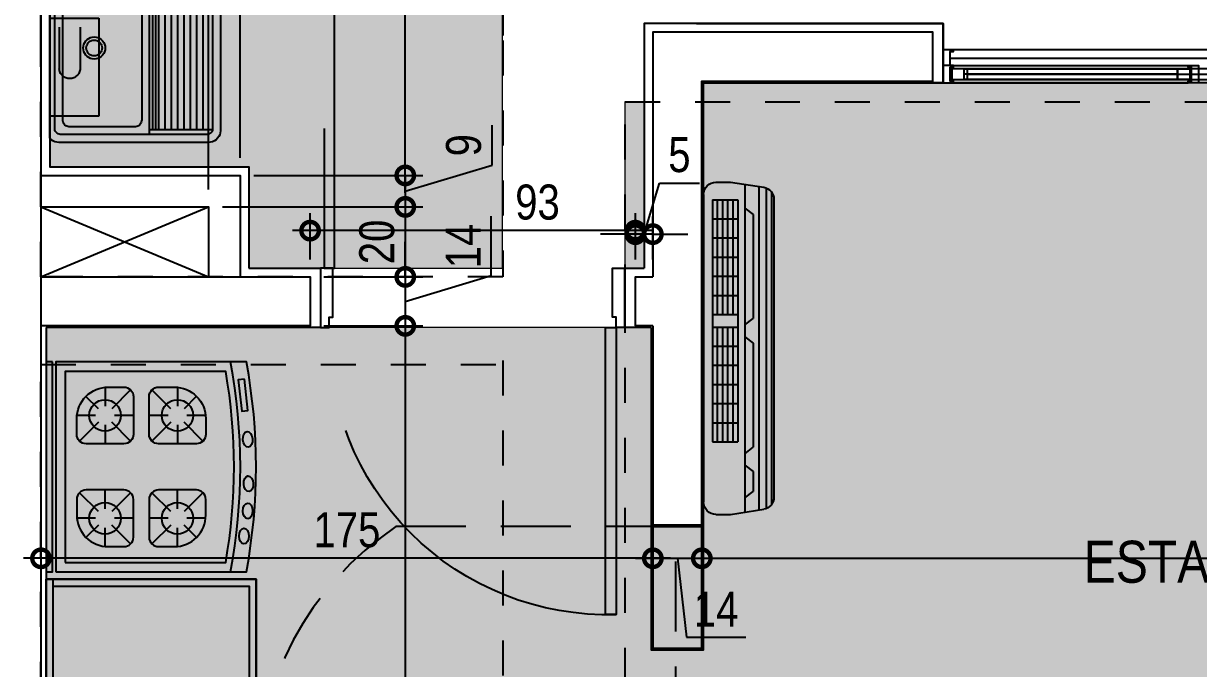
# Model space of a CAD drawing. Header units: metres. Extents: x -41 to 570, y -54 to 184.
# Drawn here: x -25.35 to -21.991, y 49.791 to 51.634 of the extents above; entities that cross this region are included whole.
import ezdxf
from ezdxf.enums import TextEntityAlignment as Align
from ezdxf.xclip import XClip

# ---------------------------------------------------------------- set-up
doc = ezdxf.new("R2010")
doc.units = ezdxf.units.M
doc.header["$XCLIPFRAME"] = 0
doc.linetypes.add('DASHEDX2', pattern=[1.5, 1, -0.5])
doc.linetypes.add('PUC$0$DASHEDX2', pattern=[1.5, 1, -0.5])
for name, color, linetype in [('1', 232, 'DASHEDX2'), ('ARQ-DIM', 2, 'Continuous'), ('ARQ-TXT', 2, 'Continuous'), ('PUC$0$ARQ-ALV ACAB', 4, 'Continuous'), ('PUC$0$ARQ-ALV OSSO', 5, 'Continuous'), ('PUC$0$ARQ-AUX1 @ 1', 1, 'Continuous'), ('PUC$0$ARQ-CAX @ 1', 1, 'Continuous'), ('PUC$0$ARQ-HID', 7, 'Continuous'), ('PUC$0$ARQ-MOB', 7, 'Continuous'), ('PUC$0$ARQ-PRJ', 7, 'PUC$0$DASHEDX2'), ('PUC$0$ARQ-SIM', 1, 'Continuous'), ('PUC$0$MAUROAMARELO', 162, 'Continuous')]:
    doc.layers.add(name, color=color, linetype=linetype)
doc.layers.add('PUC$0$ARQ-FORRO', color=9, linetype='Continuous', lineweight=5)
doc.styles.add('Adesa', font='ARIALN.TTF')
doc.dimstyles.new('ADESA 1-0050', dxfattribs={"dimtxt": 0.1, "dimasz": 0.1, "dimexe": 0.05, "dimexo": 0.05, "dimgap": 0.03, "dimtad": 1, "dimdec": 1, "dimlfac": 100, "dimzin": 12, "dimtxsty": 'Adesa', "dimblk": 'DOTSMALL', "dimcen": 1, "dimdle": 0.05, "dimclrd": 1, "dimclre": 1, "dimclrt": 256, "dimazin": 3, "dimtm": 1e-09, "dimtfac": 1, "dimtdec": 1, "dimtmove": 1, "dimatfit": 0, "dimldrblk": 'DOTSMALL', "dimfxl": 0.8, "dimtvp": 2, "dimtolj": 1, "dimtzin": 0, "dimarcsym": 0})

# ---------------------------------------------------------------- blocks, each defined once
blk = doc.blocks.new('PUC$0$00002ITA-AIT-PR-008-BSE-PLA-TIP-R00$0$Cuba 1')
blk.add_line((0.205, 0.305), (0.205, 0.04))
for points in [[(0.165, 0, 0.414214), (0.205, 0.04), (0.205, 0.305, 0.414214), (0.165, 0.345), (-0.165, 0.345, 0.414214), (-0.205, 0.305), (-0.205, 0.04, 0.414214), (-0.165, 0)], [(-0.165, 0.02), (0.165, 0.02, 0.414214), (0.185, 0.04), (0.185, 0.305, 0.414214), (0.165, 0.325), (-0.165, 0.325, 0.414214), (-0.185, 0.305), (-0.185, 0.04, 0.414214)]]:
    blk.add_lwpolyline(points, format="xyb", close=True)
for radius in [0.0337, 0.0237]:
    blk.add_circle((0, 0.1725), radius)
blk = doc.blocks.new('*U3397')
at = {"linetype": 'Continuous'}
blk.add_lwpolyline([(0, 0), (0, 0.6), (-1.2, 0.6), (-1.2, 0)], dxfattribs=at)
at = {"lineweight": -2}
for points in [[(-1.2, 0), (-1.2, 0.6), (0, 0.6), (0, 0)], [(-1.18, 0.02), (-1.18, 0.58), (-0.02, 0.58), (-0.02, 0.02)], [(0, 0.02), (-1.2, 0.02)], [(0, 0), (-1.2, 0)]]:
    blk.add_lwpolyline(points, dxfattribs=at)
at = {"lineweight": -2, "extrusion": (0, 0, -1), "zscale": -1, "rotation": 180}
blk.add_blockref('PUC$0$00002ITA-AIT-PR-008-BSE-PLA-TIP-R00$0$Cuba 1', (0.4, 0.4475), dxfattribs=at)
blk = doc.blocks.new('PUC$0$ARQ-HID-TANQUE')
for p, q in [((-0.2621, -0.0041), (-0.258, 0)), ((-0.258, 0), (0.258, 0)), ((0.258, 0), (0.2621, -0.0041)), ((-0.27, -0.0258), (-0.2695, -0.0199)), ((-0.27, -0.0258), (-0.27, -0.0258)), ((-0.27, -0.4542), (-0.27, -0.0258)), ((-0.2695, -0.0199), (-0.268, -0.0143)), ((-0.268, -0.0143), (-0.2655, -0.009)), ((-0.2655, -0.009), (-0.2621, -0.0041)), ((-0.2475, -0.0328), (-0.2473, -0.0297)), ((-0.2475, -0.0328), (-0.2475, -0.0328)), ((-0.2475, -0.4472), (-0.2475, -0.0328)), ((-0.2473, -0.0297), (-0.2466, -0.0266)), ((-0.2466, -0.0266), (-0.2454, -0.0237)), ((-0.2454, -0.0237), (-0.2439, -0.0211)), ((-0.2439, -0.0211), (-0.242, -0.0189)), ((-0.242, -0.0189), (-0.2398, -0.0171)), ((-0.2398, -0.0171), (-0.2373, -0.0157)), ((-0.2373, -0.0157), (-0.2347, -0.0149)), ((-0.2347, -0.0149), (-0.232, -0.0146)), ((-0.232, -0.0146), (0.232, -0.0146)), ((0.232, -0.0146), (0.2347, -0.0149)), ((0.2347, -0.0149), (0.2373, -0.0157)), ((0.2373, -0.0157), (0.2398, -0.0171)), ((0.2398, -0.0171), (0.242, -0.0189)), ((0.242, -0.0189), (0.2439, -0.0211)), ((0.2439, -0.0211), (0.2454, -0.0237)), ((0.2454, -0.0237), (0.2466, -0.0266)), ((0.2466, -0.0266), (0.2473, -0.0297)), ((0.2473, -0.0297), (0.2475, -0.0328)), ((0.2475, -0.0328), (0.2475, -0.4472)), ((0.2621, -0.0041), (0.2655, -0.009)), ((0.2655, -0.009), (0.268, -0.0143)), ((0.268, -0.0143), (0.2695, -0.0199)), ((0.2695, -0.0199), (0.27, -0.0258)), ((0.27, -0.0258), (0.27, -0.4542)), ((-0.234, -0.2854), (0.234, -0.2854)), ((-0.2695, -0.4601), (-0.27, -0.4542)), ((-0.268, -0.4657), (-0.2695, -0.4601)), ((-0.2655, -0.4711), (-0.268, -0.4657)), ((-0.2473, -0.4504), (-0.2475, -0.4472)), ((-0.2466, -0.4534), (-0.2473, -0.4504)), ((-0.2454, -0.4563), (-0.2466, -0.4534)), ((-0.2439, -0.4589), (-0.2454, -0.4563)), ((-0.242, -0.4611), (-0.2439, -0.4589)), ((-0.2398, -0.463), (-0.242, -0.4611)), ((-0.2373, -0.4643), (-0.2398, -0.463)), ((-0.2347, -0.4651), (-0.2373, -0.4643)), ((-0.232, -0.4654), (-0.2347, -0.4651)), ((0.232, -0.4654), (-0.232, -0.4654)), ((0.2347, -0.4651), (0.232, -0.4654)), ((0.2373, -0.4643), (0.2347, -0.4651)), ((0.2398, -0.463), (0.2373, -0.4643)), ((0.242, -0.4611), (0.2398, -0.463)), ((0.2439, -0.4589), (0.242, -0.4611)), ((0.2454, -0.4563), (0.2439, -0.4589)), ((0.2466, -0.4534), (0.2454, -0.4563)), ((0.2473, -0.4504), (0.2466, -0.4534)), ((0.2475, -0.4472), (0.2473, -0.4504)), ((0.268, -0.4657), (0.2655, -0.4711)), ((0.2695, -0.4601), (0.268, -0.4657)), ((0.27, -0.4542), (0.2695, -0.4601)), ((-0.2621, -0.4759), (-0.2655, -0.4711)), ((-0.258, -0.48), (-0.2621, -0.4759)), ((-0.2532, -0.4834), (-0.258, -0.48)), ((-0.2479, -0.4859), (-0.2532, -0.4834)), ((-0.2422, -0.4874), (-0.2479, -0.4859)), ((-0.2364, -0.4879), (-0.2422, -0.4874)), ((0.2364, -0.4879), (-0.2364, -0.4879)), ((0.2422, -0.4874), (0.2364, -0.4879)), ((0.2479, -0.4859), (0.2422, -0.4874)), ((0.2532, -0.4834), (0.2479, -0.4859)), ((0.258, -0.48), (0.2532, -0.4834)), ((0.2621, -0.4759), (0.258, -0.48)), ((0.2655, -0.4711), (0.2621, -0.4759))]:
    blk.add_line(p, q)
at = {"color": 7}
for p, q in [((-0.225, -0.0544), (-0.2247, -0.0514)), ((-0.225, -0.0544), (-0.225, -0.0544)), ((-0.225, -0.2456), (-0.225, -0.0544)), ((-0.2247, -0.0514), (-0.2238, -0.0485)), ((-0.2238, -0.0485), (-0.2223, -0.0458)), ((-0.2223, -0.0458), (-0.2203, -0.0433)), ((-0.2203, -0.0433), (-0.2179, -0.0412)), ((-0.2179, -0.0412), (-0.215, -0.0394)), ((-0.215, -0.0394), (-0.2118, -0.0382)), ((-0.2118, -0.0382), (-0.2085, -0.0374)), ((-0.2085, -0.0374), (-0.205, -0.0371)), ((-0.205, -0.0371), (0.205, -0.0371)), ((0.205, -0.0371), (0.2085, -0.0374)), ((0.2085, -0.0374), (0.2118, -0.0382)), ((0.2118, -0.0382), (0.215, -0.0394)), ((0.215, -0.0394), (0.2179, -0.0412)), ((0.2179, -0.0412), (0.2203, -0.0433)), ((0.2203, -0.0433), (0.2223, -0.0458)), ((0.2223, -0.0458), (0.2238, -0.0485)), ((0.2238, -0.0485), (0.2247, -0.0514)), ((0.2247, -0.0514), (0.225, -0.0544)), ((0.225, -0.0544), (0.225, -0.2456)), ((-0.0202, -0.103), (-0.0158, -0.0999)), ((-0.0158, -0.0999), (-0.0108, -0.0975)), ((-0.0108, -0.0975), (-0.0055, -0.0961)), ((-0.0055, -0.0961), (0, -0.0956)), ((0, -0.0956), (0.0055, -0.0961)), ((0.0055, -0.0961), (0.0108, -0.0975)), ((0.0108, -0.0975), (0.0158, -0.0999)), ((0.0158, -0.0999), (0.0202, -0.103)), ((-0.0315, -0.1271), (-0.031, -0.1217)), ((-0.031, -0.1326), (-0.0315, -0.1271)), ((-0.031, -0.1217), (-0.0296, -0.1164)), ((-0.0296, -0.1379), (-0.031, -0.1326)), ((-0.0296, -0.1164), (-0.0273, -0.1114)), ((-0.0273, -0.1114), (-0.0241, -0.1069)), ((-0.0241, -0.1069), (-0.0202, -0.103)), ((-0.0225, -0.1271), (-0.0222, -0.1232)), ((-0.0222, -0.131), (-0.0225, -0.1271)), ((-0.0222, -0.1232), (-0.0211, -0.1194)), ((-0.0211, -0.1348), (-0.0222, -0.131)), ((-0.0211, -0.1194), (-0.0195, -0.1159)), ((-0.0195, -0.1159), (-0.0172, -0.1127)), ((-0.0172, -0.1127), (-0.0145, -0.1099)), ((-0.0145, -0.1099), (-0.0113, -0.1076)), ((-0.0113, -0.1076), (-0.0077, -0.106)), ((-0.0077, -0.106), (-0.0039, -0.105)), ((-0.0039, -0.105), (0, -0.1046)), ((0, -0.1046), (0.0039, -0.105)), ((0.0039, -0.105), (0.0077, -0.106)), ((0.0077, -0.106), (0.0113, -0.1076)), ((0.0113, -0.1076), (0.0145, -0.1099)), ((0.0145, -0.1099), (0.0172, -0.1127)), ((0.0172, -0.1127), (0.0195, -0.1159)), ((0.0195, -0.1159), (0.0211, -0.1194)), ((0.0202, -0.103), (0.0241, -0.1069)), ((0.0211, -0.1194), (0.0222, -0.1232)), ((0.0222, -0.131), (0.0211, -0.1348)), ((0.0222, -0.1232), (0.0225, -0.1271)), ((0.0225, -0.1271), (0.0222, -0.131)), ((0.0241, -0.1069), (0.0273, -0.1114)), ((0.0273, -0.1114), (0.0296, -0.1164)), ((0.0296, -0.1164), (0.031, -0.1217)), ((0.031, -0.1326), (0.0296, -0.1379)), ((0.031, -0.1217), (0.0315, -0.1271)), ((0.0315, -0.1271), (0.031, -0.1326)), ((-0.0273, -0.1429), (-0.0296, -0.1379)), ((-0.0241, -0.1474), (-0.0273, -0.1429)), ((-0.0202, -0.1513), (-0.0241, -0.1474)), ((-0.0195, -0.1384), (-0.0211, -0.1348)), ((-0.0158, -0.1544), (-0.0202, -0.1513)), ((-0.0172, -0.1416), (-0.0195, -0.1384)), ((-0.0145, -0.1444), (-0.0172, -0.1416)), ((-0.0108, -0.1567), (-0.0158, -0.1544)), ((-0.0113, -0.1466), (-0.0145, -0.1444)), ((-0.0077, -0.1483), (-0.0113, -0.1466)), ((-0.0055, -0.1582), (-0.0108, -0.1567)), ((-0.0039, -0.1493), (-0.0077, -0.1483)), ((0, -0.1586), (-0.0055, -0.1582)), ((0, -0.1496), (-0.0039, -0.1493)), ((0.0039, -0.1493), (0, -0.1496)), ((0.0055, -0.1582), (0, -0.1586)), ((0.0077, -0.1483), (0.0039, -0.1493)), ((0.0108, -0.1567), (0.0055, -0.1582)), ((0.0113, -0.1466), (0.0077, -0.1483)), ((0.0158, -0.1544), (0.0108, -0.1567)), ((0.0145, -0.1444), (0.0113, -0.1466)), ((0.0172, -0.1416), (0.0145, -0.1444)), ((0.0202, -0.1513), (0.0158, -0.1544)), ((0.0195, -0.1384), (0.0172, -0.1416)), ((0.0211, -0.1348), (0.0195, -0.1384)), ((0.0241, -0.1474), (0.0202, -0.1513)), ((0.0273, -0.1429), (0.0241, -0.1474)), ((0.0296, -0.1379), (0.0273, -0.1429)), ((-0.2247, -0.2486), (-0.225, -0.2456)), ((-0.2238, -0.2515), (-0.2247, -0.2486)), ((-0.2223, -0.2542), (-0.2238, -0.2515)), ((-0.2203, -0.2567), (-0.2223, -0.2542)), ((-0.2179, -0.2588), (-0.2203, -0.2567)), ((-0.215, -0.2606), (-0.2179, -0.2588)), ((-0.2118, -0.2618), (-0.215, -0.2606)), ((-0.2085, -0.2626), (-0.2118, -0.2618)), ((-0.205, -0.2629), (-0.2085, -0.2626)), ((0.205, -0.2629), (-0.205, -0.2629)), ((0.2085, -0.2626), (0.205, -0.2629)), ((0.2118, -0.2618), (0.2085, -0.2626)), ((0.215, -0.2606), (0.2118, -0.2618)), ((0.2179, -0.2588), (0.215, -0.2606)), ((0.2203, -0.2567), (0.2179, -0.2588)), ((0.2223, -0.2542), (0.2203, -0.2567)), ((0.2238, -0.2515), (0.2223, -0.2542)), ((0.2247, -0.2486), (0.2238, -0.2515)), ((0.225, -0.2456), (0.2247, -0.2486)), ((-0.2475, -0.2854), (0.2475, -0.2854)), ((-0.234, -0.4654), (-0.234, -0.2854)), ((-0.234, -0.2944), (0.234, -0.2944)), ((-0.234, -0.2944), (0.234, -0.2944)), ((0.234, -0.2854), (0.234, -0.4654)), ((-0.234, -0.3034), (0.234, -0.3034)), ((-0.234, -0.3124), (0.234, -0.3124)), ((-0.234, -0.3304), (0.234, -0.3304)), ((-0.234, -0.3484), (0.234, -0.3484)), ((-0.234, -0.3664), (0.234, -0.3664)), ((-0.234, -0.3844), (0.234, -0.3844)), ((-0.234, -0.4024), (0.234, -0.4024)), ((-0.234, -0.4204), (0.234, -0.4204)), ((-0.234, -0.4384), (0.234, -0.4384))]:
    blk.add_line(p, q, dxfattribs=at)
blk = doc.blocks.new('*U3378')
at = {"color": 0, "linetype": 'ByBlock', "ltscale": 0.5}
for points in [[(0.02, -0.045), (0.03, -0.045), (0.03, -0.05), (0.02, -0.05), (0.02, -0.09), (0.03, -0.09), (0.03, -0.095), (0.02, -0.095), (0.02, -0.09), (0.03, -0.09), (0.03, -0.095), (0, -0.095), (0, 0), (0.03, 0), (0.03, -0.005), (0.02, -0.005), (0.02, -0.045)], [(1.58, -0.045), (1.57, -0.045), (1.57, -0.05), (1.58, -0.05), (1.58, -0.09), (1.57, -0.09), (1.57, -0.095), (1.58, -0.095), (1.58, -0.09), (1.57, -0.09), (1.57, -0.095), (1.6, -0.095), (1.6, 0), (1.57, 0), (1.57, -0.005), (1.58, -0.005), (1.58, -0.045)], [(0.025, -0.01), (0.07, -0.01), (0.07, -0.04), (0.025, -0.04)], [(0.8225, -0.01), (0.7775, -0.01), (0.7775, -0.04), (0.8225, -0.04)], [(0.7775, -0.055), (0.8225, -0.055), (0.8225, -0.085), (0.7775, -0.085)], [(1.575, -0.055), (1.53, -0.055), (1.53, -0.085), (1.575, -0.085)]]:
    blk.add_lwpolyline(points, close=True, dxfattribs=at)
at = {"color": 8, "linetype": 'ByBlock', "ltscale": 0.5}
for points in [[(1.57, 0), (0.03, 0)], [(0.8225, -0.025), (1.58, -0.025)], [(0.7775, -0.07), (0.02, -0.07)], [(1.57, -0.095), (0.03, -0.095)]]:
    blk.add_lwpolyline(points, dxfattribs=at)
at = {"color": 7, "linetype": 'ByBlock', "ltscale": 0.5}
for points in [[(0.8225, -0.01), (0.8225, -0.04), (0.025, -0.04), (0.025, -0.01)], [(0.7775, -0.055), (0.7775, -0.085), (1.575, -0.085), (1.575, -0.055)]]:
    blk.add_lwpolyline(points, close=True, dxfattribs=at)
for points in [[(0.07, -0.025), (0.7775, -0.025)], [(0.8225, -0.07), (1.53, -0.07)]]:
    blk.add_lwpolyline(points, dxfattribs=at)
blk = doc.blocks.new('*U3401')
for points in [[(-0.025, -0.1), (0, -0.1), (0, -0.07), (0.01, -0.07), (0.01, 0.07), (-0.025, 0.07), (-0.025, -0.1)], [(0.845, -0.1), (0.82, -0.1), (0.82, -0.07), (0.81, -0.07), (0.81, 0.07), (0.845, 0.07), (0.845, -0.1)], [(0, -0.1), (0, -0.9204), (0.03, -0.9204), (0.03, -0.1)]]:
    blk.add_lwpolyline(points, close=True)
at = {"layer": 'PUC$0$ARQ-PRJ'}
blk.add_arc((0.0237, -0.1242), 0.7967, 268.2987, 1.7401, dxfattribs=at)
blk = doc.blocks.new('PUC$0$A$Cd84e1c1c')
at = {"layer": 'PUC$0$ARQ-PRJ'}
for p, q in [((0.0594, -0.2908, 0), (0.0594, 1.3279, 0)), ((0.1194, -0.2908, 0), (0.1194, 1.3279, 0)), ((0.0484, -0.2908, 0), (0.1284, -0.2908, 0))]:
    blk.add_line(p, q, dxfattribs=at)
at = {"layer": 'PUC$0$ARQ-PRJ', "elevation": 0}
blk.add_lwpolyline([(0.1722, 1.4636), (0.0322, 1.4636), (0.0322, 1.1836), (0.1722, 1.1836), (0.1722, 1.4636)], dxfattribs=at)
at = {"layer": 'PUC$0$ARQ-PRJ'}
for centre, radius, start, end in [((0.0894, 1.3267, 0), 0.03, 2.4241, 177.5761), ((0.0884, -0.2908, 0), 0.04, 180, 0)]:
    blk.add_arc(centre, radius, start, end, dxfattribs=at)
blk = doc.blocks.new('PUC$0$pl apto tipo 2 puc')
at = {"layer": 'PUC$0$ARQ-ALV ACAB'}
for points in [[(-24.6509, 2.8354), (-25.2838, 2.8354), (-25.2838, 1.2261), (-24.7145, 1.2261), (-24.7144, 0.9361)], [(-23.5644, 0.7661), (-23.5644, -0.155), (-23.4144, -0.155), (-23.4144, 1.4654), (-22.7294, 1.4654), (-22.7294, 1.6354), (-23.5844, 1.6354), (-23.5844, 0.9361)], [(-24.7144, 0.9361), (-24.5094, 0.9361), (-24.5094, 0.7661), (-25.2938, 0.7661)], [(-23.5644, 0.7661), (-23.6394, 0.7661), (-23.6394, 0.9361), (-23.5844, 0.9361)], [(-25.2938, 0.7661), (-25.2938, -1.905), (-23.5994, -1.905), (-23.5994, -2.055), (-23.6694, -2.055)]]:
    blk.add_lwpolyline(points, dxfattribs=at)
for points in [[(-23.5594, 0.9161), (-23.5594, 0.9161)], [(-23.5594, 0.7661), (-23.5594, 0.7661)]]:
    blk.add_lwpolyline(points, close=True, dxfattribs=at)
at = {"layer": 'PUC$0$ARQ-ALV OSSO'}
for points in [[(-24.6509, 2.8604), (-25.3088, 2.8604), (-25.3088, -1.91), (-23.6044, -1.91), (-23.6044, -2.05), (-25.3088, -2.05)], [(-23.5594, 0.7711), (-23.5594, -0.15), (-23.4194, -0.15), (-23.4194, 1.4704), (-22.7594, 1.4704), (-22.7594, 1.6104), (-23.5594, 1.6104), (-23.5594, 0.9111)], [(-25.3088, 1.2011), (-24.7395, 1.2011), (-24.7394, 0.9111)], [(-25.3088, 1.1111), (-24.8294, 1.1111), (-24.8294, 0.9111)], [(-25.3088, 0.9111), (-24.5394, 0.9111), (-24.5394, 0.7711), (-25.3088, 0.7711)], [(-23.5594, 0.7711), (-23.6094, 0.7711), (-23.6094, 0.9111), (-23.5594, 0.9111)]]:
    blk.add_lwpolyline(points, dxfattribs=at)
at = {"layer": 'PUC$0$ARQ-PRJ'}
blk.add_lwpolyline([(-24.4694, 2.8354), (-24.4994, 2.8354), (-24.4994, 0.9361), (-24.4694, 0.9361)], close=True, dxfattribs=at)
at = {"layer": 'PUC$0$ARQ-SIM'}
for points in [[(-25.3088, 1.1111), (-24.8294, 0.9111)], [(-25.3088, 0.9111), (-24.8294, 1.1111)]]:
    blk.add_lwpolyline(points, dxfattribs=at)
at = {"layer": 'PUC$0$ARQ-AUX1 @ 1', "xscale": -1, "rotation": 180}
blk.add_blockref('*U3378', (-22.7294, 1.4654), dxfattribs=at)
at = {"layer": 'PUC$0$ARQ-CAX @ 1', "xscale": -1}
blk.add_blockref('*U3401', (-23.6644, 0.8661), dxfattribs=at)
at = {"layer": 'PUC$0$ARQ-FORRO', "xscale": -1, "rotation": 180}
blk.add_blockref('PUC$0$A$Cd84e1c1c', (-25.316, 2.8346, 0), dxfattribs=at)
at = {"layer": 'PUC$0$ARQ-HID', "rotation": 90.00006226801106}
blk.add_blockref('PUC$0$ARQ-HID-TANQUE', (-25.2838, 1.5654), dxfattribs=at)
at = {"layer": 'PUC$0$ARQ-HID', "extrusion": (0, 0, -1), "xscale": -1.000000000000006, "zscale": -1.000000000000006, "rotation": 90}
blk.add_blockref('*U3397', (25.2938, -1.1525), dxfattribs=at)
blk = doc.blocks.new('*U3400')
at = {"color": 0, "linetype": 'ByBlock', "ltscale": 0.5}
for points in [[(0.02, -0.045), (0.02, -0.045), (0.02, -0.045), (0.02, -0.045), (0.02, -0.045), (0.02, -0.045), (0.02, -0.045), (0.02, -0.045), (0.02, -0.045), (0.03, -0.045), (0.03, -0.05), (0, -0.05), (0, 0), (0.03, 0), (0.03, -0.005), (0.02, -0.005), (0.02, -0.045)], [(0.71, -0.045), (0.71, -0.045), (0.71, -0.045), (0.71, -0.045), (0.71, -0.045), (0.71, -0.045), (0.71, -0.045), (0.71, -0.045), (0.71, -0.045), (0.7, -0.045), (0.7, -0.05), (0.73, -0.05), (0.73, 0), (0.7, 0), (0.7, -0.005), (0.71, -0.005), (0.71, -0.045)], [(0.025, -0.01), (0.06, -0.01), (0.06, -0.04), (0.025, -0.04)], [(0.705, -0.01), (0.67, -0.01), (0.67, -0.04), (0.705, -0.04)]]:
    blk.add_lwpolyline(points, close=True, dxfattribs=at)
at = {"color": 8, "linetype": 'ByBlock', "ltscale": 0.5}
for points in [[(0.7, 0), (0.03, 0)], [(0.7, -0.05), (0.03, -0.05)]]:
    blk.add_lwpolyline(points, dxfattribs=at)
at = {"color": 7, "linetype": 'ByBlock', "ltscale": 0.5}
blk.add_lwpolyline([(0.67, -0.01), (0.67, -0.04), (0.06, -0.04), (0.06, -0.01)], close=True, dxfattribs=at)
blk.add_lwpolyline([(0.06, -0.025), (0.67, -0.025)], dxfattribs=at)
blk = doc.blocks.new('PUC$0$ARQ-MOB-COZ FOG')
at = {"layer": 'PUC$0$ARQ-MOB'}
for p, q in [((-0.122, -0.1412), (-0.122, -0.0872)), ((-0.1029, -0.1491), (-0.0489, -0.0951)), ((0.1529, -0.1491), (0.0989, -0.0951)), ((0.172, -0.1412), (0.172, -0.0872)), ((-0.1411, -0.149), (-0.1766, -0.1135)), ((0.1911, -0.149), (0.2266, -0.1135)), ((-0.203, -0.1682), (-0.149, -0.1682)), ((-0.1951, -0.2413), (-0.1411, -0.1873)), ((-0.122, -0.2492), (-0.122, -0.1952)), ((-0.0489, -0.2412), (-0.1029, -0.1872)), ((-0.095, -0.1682), (-0.041, -0.1682)), ((0.145, -0.1682), (0.091, -0.1682)), ((0.0989, -0.2412), (0.1529, -0.1872)), ((0.172, -0.2492), (0.172, -0.1952)), ((0.2451, -0.2413), (0.1911, -0.1873)), ((0.253, -0.1682), (0.199, -0.1682)), ((-0.1411, -0.356), (-0.1951, -0.3021)), ((-0.122, -0.3482), (-0.122, -0.2942)), ((-0.1029, -0.3561), (-0.0489, -0.3021)), ((0.1529, -0.3561), (0.0989, -0.3021)), ((0.172, -0.3482), (0.172, -0.2942)), ((0.1911, -0.356), (0.2451, -0.3021)), ((-0.203, -0.3752), (-0.149, -0.3752)), ((-0.1766, -0.4298), (-0.1411, -0.3943)), ((-0.122, -0.4562), (-0.122, -0.4022)), ((-0.0489, -0.4482), (-0.1029, -0.3942)), ((-0.095, -0.3752), (-0.041, -0.3752)), ((0.145, -0.3752), (0.091, -0.3752)), ((0.0989, -0.4482), (0.1529, -0.3942)), ((0.172, -0.4562), (0.172, -0.4022)), ((0.2267, -0.4298), (0.1911, -0.3943)), ((0.253, -0.3752), (0.199, -0.3752))]:
    blk.add_line(p, q, dxfattribs=at)
for points in [[(0.325, -0.018), (0.325, 0), (-0.275, 0), (-0.275, -0.018)], [(0.2754, -0.5671), (0.2735, -0.5492), (0.184, -0.5589), (0.1859, -0.5768)]]:
    blk.add_lwpolyline(points, close=True, dxfattribs=at)
for points in [[(-0.275, -0.027), (-0.275, -0.5724, 0.092036), (0.325, -0.5724), (0.325, -0.027)], [(-0.248, -0.054), (-0.248, -0.5131, 0.087474), (0.298, -0.5131), (0.298, -0.054)], [(-0.041, -0.2222), (-0.041, -0.1142, 0.414214), (-0.068, -0.0872), (-0.113, -0.0872, 0.414214), (-0.203, -0.1772), (-0.203, -0.2222, 0.414214), (-0.176, -0.2492), (-0.068, -0.2492, 0.414214)], [(0.091, -0.2222), (0.091, -0.1142, -0.414214), (0.118, -0.0872), (0.163, -0.0872, -0.414214), (0.253, -0.1772), (0.253, -0.2222, -0.414214), (0.226, -0.2492), (0.118, -0.2492, -0.414214)], [(-0.041, -0.4292), (-0.041, -0.3212, 0.414214), (-0.068, -0.2942), (-0.176, -0.2942, 0.414214), (-0.203, -0.3212), (-0.203, -0.3662, 0.414214), (-0.113, -0.4562), (-0.068, -0.4562, 0.414214)], [(0.091, -0.4292), (0.091, -0.3212, -0.414214), (0.118, -0.2942), (0.226, -0.2942, -0.414214), (0.253, -0.3212), (0.253, -0.3662, -0.414214), (0.163, -0.4562), (0.118, -0.4562, -0.414214)]]:
    blk.add_lwpolyline(points, format="xyb", close=True, dxfattribs=at)
for centre in [(-0.122, -0.1682), (0.172, -0.1682), (-0.122, -0.3752), (0.172, -0.3752)]:
    blk.add_circle(centre, 0.045, dxfattribs=at)
blk.add_arc((0.025, 1.0824), 1.6374, 259.4425, 280.5575, dxfattribs=at)
for centre, major_axis in [((-0.1728, -0.5654), (0.0225, 0)), ((-0.1009, -0.576), (0.0225, 0.0004)), ((-0.0234, -0.5783), (0.0224, 0.0016)), ((0.1038, -0.5761), (0.0224, 0.002))]:
    blk.add_ellipse(centre, major_axis=major_axis, ratio=0.612901, start_param=3.141593, end_param=9.424778, dxfattribs=at)
blk = doc.blocks.new('PUC$0$layout pcd puc 4')
at = {"layer": 'PUC$0$ARQ-MOB', "rotation": 270}
blk.add_blockref('PUC$0$ARQ-MOB-COZ FOG', (10.33, 2.5131), dxfattribs=at)
blk = doc.blocks.new('PUC$0$pl forro pcd 4')
at = {"layer": 'PUC$0$ARQ-FORRO'}
h = blk.add_hatch(color=256, dxfattribs=at)
h.dxf.hatch_style = 1
h.paths.add_polyline_path([(-7.2388, -2.0894), (-5.34, -2.0894), (-5.34, -0.6994), (-1.8794, -0.6994), (-1.8794, 0.5686), (-1.7294, 0.5686), (-1.7294, 0), (0, 0), (0, 2.6711), (-2.9844, 2.6711), (-2.9844, 3.07), (-4.98, 3.07), (-4.98, 1.6605), (-7.2388, 1.6605)])
h = blk.add_hatch(color=256, dxfattribs=at)
h.dxf.hatch_style = 1
h.paths.add_polyline_path([(-0.5794, -0.17), (-1.3049, -0.17), (-1.3049, -1.5351), (-0.8244, -1.5351), (-0.8244, -2.0694), (-0.01, -2.0694), (-0.01, -0.46), (-0.5793, -0.46)])
h.paths.add_polyline_path([(-3.9149, -1.5351), (-1.6549, -1.5351), (-1.6549, -0.8959), (-3.9149, -0.8959)])
h.paths.add_polyline_path([(-4.96, -0.8694), (-4.2649, -0.8694), (-4.2649, -1.5351), (-4.96, -1.5351)])
h.paths.add_polyline_path([(-0.31, -1.18), (-0.06, -1.18), (-0.06, -1.48), (-0.31, -1.48)], flags=16)
h = blk.add_hatch(color=256, dxfattribs=at)
h.dxf.hatch_style = 1
h.paths.add_polyline_path([(-1.7094, -0.17), (-1.6549, -0.17), (-1.6549, -0.6459), (-1.7094, -0.6459)])
for points in [[(-7.2388, -2.0894), (-5.34, -2.0894), (-5.34, -0.6994), (-1.8794, -0.6994), (-1.8794, 0.5686), (-1.7294, 0.5686), (-1.7294, 0), (0, 0), (0, 2.6711), (-2.9844, 2.6711), (-2.9844, 3.07), (-4.98, 3.07), (-4.98, 1.6605), (-7.2388, 1.6605)], [(-1.7094, -0.17), (-1.6549, -0.17), (-1.6549, -0.6459), (-1.7094, -0.6459)], [(-0.5794, -0.17), (-1.3049, -0.17), (-1.3049, -1.5351), (-0.8244, -1.5351), (-0.8244, -2.0694), (-0.01, -2.0694), (-0.01, -0.46), (-0.5793, -0.46)]]:
    blk.add_lwpolyline(points, close=True, dxfattribs=at)
blk = doc.blocks.new('PUC$0$Q2')
at = {"layer": 'PUC$0$MAUROAMARELO'}
for p, q in [((244.1482, -387.1027), (243.2551, -387.1027)), ((244.127, -387.0957), (243.2763, -387.0957)), ((243.2266, -387.22), (243.2413, -387.125)), ((244.1601, -387.1183), (243.2432, -387.1183)), ((244.1766, -387.22), (244.162, -387.125)), ((244.1641, -387.1387), (243.239, -387.1387)), ((243.274, -387.1785), (243.2923, -387.1547)), ((243.3497, -387.1547), (243.2923, -387.1547)), ((243.368, -387.1785), (243.3497, -387.1547)), ((243.4003, -387.1785), (243.4186, -387.1547)), ((243.7159, -387.1547), (243.4186, -387.1547)), ((243.7342, -387.1785), (243.7159, -387.1547)), ((243.7684, -387.1785), (243.7867, -387.1547)), ((244.0841, -387.1547), (243.7867, -387.1547)), ((244.1024, -387.1785), (244.0841, -387.1547)), ((244.1703, -387.1785), (243.2323, -387.1785)), ((243.798, -387.1987), (243.4341, -387.1987)), ((243.4341, -387.2718), (243.4341, -387.1987)), ((243.4888, -387.2718), (243.4888, -387.1987)), ((243.5435, -387.2718), (243.5435, -387.1987)), ((243.5983, -387.2718), (243.5983, -387.1987)), ((243.653, -387.2718), (243.653, -387.1987)), ((243.7077, -387.2718), (243.7077, -387.1987)), ((243.7624, -387.2718), (243.7624, -387.1987)), ((243.798, -387.2718), (243.798, -387.1987)), ((244.1264, -387.1987), (243.798, -387.1987)), ((243.8527, -387.2718), (243.8527, -387.1987)), ((243.9074, -387.2718), (243.9074, -387.1987)), ((243.9622, -387.2718), (243.9622, -387.1987)), ((244.0169, -387.2718), (244.0169, -387.1987)), ((244.0716, -387.2718), (244.0716, -387.1987)), ((244.1264, -387.2718), (244.1264, -387.1987)), ((243.2266, -387.2614), (243.2266, -387.22)), ((243.5968, -387.2135), (243.4341, -387.2135)), ((243.5968, -387.2283), (243.4341, -387.2283)), ((243.6599, -387.2135), (243.5968, -387.2135)), ((243.6599, -387.2283), (243.5968, -387.2283)), ((243.723, -387.2135), (243.6599, -387.2135)), ((243.723, -387.2283), (243.6599, -387.2283)), ((243.7624, -387.2135), (243.723, -387.2135)), ((243.7624, -387.2283), (243.723, -387.2283)), ((243.906, -387.2135), (243.798, -387.2135)), ((243.906, -387.2283), (243.798, -387.2283)), ((243.9691, -387.2135), (243.906, -387.2135)), ((243.9691, -387.2283), (243.906, -387.2283)), ((244.0322, -387.2135), (243.9691, -387.2135)), ((244.0322, -387.2283), (243.9691, -387.2283)), ((244.1264, -387.2135), (244.0322, -387.2135)), ((244.1264, -387.2283), (244.0322, -387.2283)), ((244.1766, -387.2614), (244.1766, -387.22)), ((243.5968, -387.2431), (243.4341, -387.2431)), ((243.5968, -387.2578), (243.4341, -387.2578)), ((243.798, -387.2718), (243.4341, -387.2718)), ((243.6599, -387.2431), (243.5968, -387.2431)), ((243.6599, -387.2578), (243.5968, -387.2578)), ((243.723, -387.2431), (243.6599, -387.2431)), ((243.723, -387.2578), (243.6599, -387.2578)), ((243.7624, -387.2431), (243.723, -387.2431)), ((243.7624, -387.2578), (243.723, -387.2578)), ((243.906, -387.2431), (243.798, -387.2431)), ((243.906, -387.2578), (243.798, -387.2578)), ((244.1264, -387.2718), (243.798, -387.2718)), ((243.9691, -387.2431), (243.906, -387.2431)), ((243.9691, -387.2578), (243.906, -387.2578)), ((244.0322, -387.2431), (243.9691, -387.2431)), ((244.0322, -387.2578), (243.9691, -387.2578)), ((244.1264, -387.2431), (244.0322, -387.2431)), ((244.1264, -387.2578), (244.0322, -387.2578)), ((244.1411, -387.2969), (243.2621, -387.2969))]:
    blk.add_line(p, q, dxfattribs=at)
for centre, start, end in [((243.2763, -387.1312), 90, 170), ((244.127, -387.1312), 10, 90), ((243.2621, -387.2614), 180, 270), ((244.1411, -387.2614), 270, 0)]:
    blk.add_arc(centre, 0.0355, start, end, dxfattribs=at)
blk = doc.blocks.new('PUC')
at = {"layer": 'PUC$0$ARQ-ALV ACAB', "elevation": 0}
for points in [[(23.5556, -50.7649), (23.5556, -50.1962), (23.4056, -50.1962), (23.4056, -50.6415)], [(23.4256, -51.6342), (22.7206, -51.6342), (22.7206, -51.4642), (23.0679, -51.4642)]]:
    blk.add_lwpolyline(points, dxfattribs=at)
at = {"layer": 'PUC$0$ARQ-ALV OSSO', "elevation": 0}
for points in [[(23.5506, -50.7649), (23.5506, -50.2012), (23.4106, -50.2012), (23.4106, -50.6415)], [(23.2606, -51.4692), (22.7506, -51.4692), (22.7506, -51.6092), (23.4006, -51.6092)]]:
    blk.add_lwpolyline(points, dxfattribs=at)
at = {"layer": 'PUC$0$ARQ-PRJ', "ltscale": 0.2, "elevation": 0}
blk.add_lwpolyline([(24.285, -48.6962), (23.485, -48.6962), (23.485, -50.1962), (24.285, -50.1962, 0.533333)], format="xyb", close=True, dxfattribs=at)
at = {"layer": 'PUC$0$ARQ-ALV OSSO', "rotation": 180}
blk.add_blockref('PUC$0$pl apto tipo 2 puc', (-0.0088, -49.9988, 0), dxfattribs=at)
at = {"layer": 'PUC$0$ARQ-CAX @ 1'}
blk.add_blockref('*U3400', (21.9906, -51.4642, 0), dxfattribs=at)
at = {"layer": 'PUC$0$ARQ-FORRO'}
blk.add_blockref('PUC$0$pl forro pcd 4', (25.285, -50.7649, 0), dxfattribs=at)
at = {"layer": 'PUC$0$ARQ-MOB'}
blk.add_blockref('PUC$0$layout pcd puc 4', (14.955, -52.8549, 0), dxfattribs=at)
at = {"layer": 'PUC$0$MAUROAMARELO', "xscale": -1, "rotation": 90}
blk.add_blockref('PUC$0$Q2', (-363.8913, 192.9958, 0), dxfattribs=at)
blk = doc.blocks.new('_DotSmall')
at = {"color": 0, "linetype": 'ByBlock', "const_width": 0.5}
blk.add_lwpolyline([(-0.0625, 0, 1), (0.0625, 0, 1)], format="xyb", close=True, dxfattribs=at)
blk = doc.blocks.new('*D344')
at = {"layer": 'ARQ-DIM', "color": 1, "lineweight": -2, "transparency": 16777216}
for p, q in [((-24.7307, 51.2499), (-24.7307, 51.9909)), ((-23.5506, 51.7099), (-23.5506, 51.9909)), ((-23.5006, 51.9409), (-24.7807, 51.9409))]:
    blk.add_line(p, q, dxfattribs=at)
at = {"layer": 'Defpoints', "color": 0, "transparency": 16777216}
for p in [(-24.7307, 51.9409), (-23.5506, 51.6599, 0), (-24.7307, 51.1999, 0)]:
    blk.add_point(p, dxfattribs=at)
at = {"layer": 'ARQ-DIM', "color": 1, "lineweight": -2, "transparency": 16777216, "xscale": 0.1, "yscale": 0.1, "zscale": 0.1, "rotation": 180}
blk.add_blockref('_DotSmall', (-24.7307, 51.9409), dxfattribs=at)
at = {"layer": 'ARQ-DIM', "color": 1, "lineweight": -2, "transparency": 16777216, "xscale": 0.1, "yscale": 0.1, "zscale": 0.1}
blk.add_blockref('_DotSmall', (-23.5506, 51.9409), dxfattribs=at)
at = {"layer": 'ARQ-DIM', "transparency": 16777216, "insert": (-24.1406, 52.0219), "char_height": 0.1, "attachment_point": 5, "style": 'Adesa'}
blk.add_mtext('\\A1;118', dxfattribs=at)
blk = doc.blocks.new('*D345')
at = {"layer": 'ARQ-DIM', "color": 1, "lineweight": -2, "transparency": 16777216}
for p, q in [((-24.7756, 51.9412), (-24.7318, 52.0873)), ((-24.7318, 52.0873), (-24.6179, 52.0873)), ((-24.8206, 51.1599), (-24.8206, 51.9912)), ((-24.7307, 51.2499), (-24.7307, 51.9912)), ((-24.8206, 51.9412), (-24.9206, 51.9412)), ((-24.8206, 51.9412), (-24.7307, 51.9412)), ((-24.8206, 51.9412), (-24.7307, 51.9412)), ((-24.7307, 51.9412), (-24.6307, 51.9412))]:
    blk.add_line(p, q, dxfattribs=at)
at = {"layer": 'Defpoints', "color": 0, "transparency": 16777216}
for p in [(-24.7307, 51.9412), (-24.7307, 51.1999, 0), (-24.8206, 51.1099, 0)]:
    blk.add_point(p, dxfattribs=at)
at = {"layer": 'ARQ-DIM', "color": 1, "lineweight": -2, "transparency": 16777216, "xscale": 0.1, "yscale": 0.1, "zscale": 0.1}
blk.add_blockref('_DotSmall', (-24.8206, 51.9412), dxfattribs=at)
at = {"layer": 'ARQ-DIM', "color": 1, "lineweight": -2, "transparency": 16777216, "xscale": 0.1, "yscale": 0.1, "zscale": 0.1, "rotation": 180}
blk.add_blockref('_DotSmall', (-24.7307, 51.9412), dxfattribs=at)
at = {"layer": 'ARQ-DIM', "transparency": 16777216, "insert": (-24.6748, 52.1683), "char_height": 0.1, "attachment_point": 5, "style": 'Adesa'}
blk.add_mtext('\\A1;9', dxfattribs=at)
blk = doc.blocks.new('*D346')
at = {"layer": 'ARQ-DIM', "color": 1, "lineweight": -2, "transparency": 16777216}
for p, q in [((-25.3, 51.5604), (-25.3, 51.9912)), ((-24.8206, 51.1599), (-24.8206, 51.9912)), ((-24.7706, 51.9412), (-25.35, 51.9412))]:
    blk.add_line(p, q, dxfattribs=at)
at = {"layer": 'Defpoints', "color": 0, "transparency": 16777216}
for p in [(-25.3, 51.9412), (-25.3, 51.5104, 0), (-24.8206, 51.1099, 0)]:
    blk.add_point(p, dxfattribs=at)
at = {"layer": 'ARQ-DIM', "color": 1, "lineweight": -2, "transparency": 16777216, "xscale": 0.1, "yscale": 0.1, "zscale": 0.1, "rotation": 180}
blk.add_blockref('_DotSmall', (-25.3, 51.9412), dxfattribs=at)
at = {"layer": 'ARQ-DIM', "color": 1, "lineweight": -2, "transparency": 16777216, "xscale": 0.1, "yscale": 0.1, "zscale": 0.1}
blk.add_blockref('_DotSmall', (-24.8206, 51.9412), dxfattribs=at)
at = {"layer": 'ARQ-DIM', "transparency": 16777216, "insert": (-25.0603, 52.0223), "char_height": 0.1, "attachment_point": 5, "style": 'Adesa'}
blk.add_mtext('\\A1;48', dxfattribs=at)
blk = doc.blocks.new('*D369')
at = {"layer": 'ARQ-DIM', "color": 1, "lineweight": -2, "transparency": 16777216}
for p, q in [((-25.3, 50.1512), (-25.3, 50.0555)), ((-23.5506, 50.1512), (-23.5506, 50.0555)), ((-23.5006, 50.1055), (-25.35, 50.1055))]:
    blk.add_line(p, q, dxfattribs=at)
at = {"layer": 'Defpoints', "color": 0, "transparency": 16777216}
for p in [(-25.3, 50.2012, 0), (-23.5506, 50.2012, 0), (-25.3, 50.1055)]:
    blk.add_point(p, dxfattribs=at)
at = {"layer": 'ARQ-DIM', "color": 1, "lineweight": -2, "transparency": 16777216, "xscale": 0.1, "yscale": 0.1, "zscale": 0.1, "rotation": 180}
blk.add_blockref('_DotSmall', (-25.3, 50.1055), dxfattribs=at)
at = {"layer": 'ARQ-DIM', "color": 1, "lineweight": -2, "transparency": 16777216, "xscale": 0.1, "yscale": 0.1, "zscale": 0.1}
blk.add_blockref('_DotSmall', (-23.5506, 50.1055), dxfattribs=at)
at = {"layer": 'ARQ-DIM', "transparency": 16777216, "insert": (-24.4253, 50.1865), "char_height": 0.1, "attachment_point": 5, "style": 'Adesa'}
blk.add_mtext('\\A1;175', dxfattribs=at)
blk = doc.blocks.new('*D370')
at = {"layer": 'ARQ-DIM', "color": 1, "lineweight": -2, "transparency": 16777216}
for p, q in [((-23.5506, 50.1512), (-23.5506, 50.0555)), ((-23.4106, 50.1512), (-23.4106, 50.0555)), ((-23.6006, 50.1055), (-23.3606, 50.1055)), ((-23.4806, 50.1055), (-23.4545, 49.8801)), ((-23.4545, 49.8801), (-23.2851, 49.8801))]:
    blk.add_line(p, q, dxfattribs=at)
at = {"layer": 'Defpoints', "color": 0, "transparency": 16777216}
for p in [(-23.5506, 50.2012, 0), (-23.4106, 50.2012, 0), (-23.4106, 50.1055)]:
    blk.add_point(p, dxfattribs=at)
at = {"layer": 'ARQ-DIM', "color": 1, "lineweight": -2, "transparency": 16777216, "xscale": 0.1, "yscale": 0.1, "zscale": 0.1, "rotation": 180}
blk.add_blockref('_DotSmall', (-23.5506, 50.1055), dxfattribs=at)
at = {"layer": 'ARQ-DIM', "color": 1, "lineweight": -2, "transparency": 16777216, "xscale": 0.1, "yscale": 0.1, "zscale": 0.1}
blk.add_blockref('_DotSmall', (-23.4106, 50.1055), dxfattribs=at)
at = {"layer": 'ARQ-DIM', "transparency": 16777216, "insert": (-23.3698, 49.9603), "char_height": 0.1, "attachment_point": 5, "style": 'Adesa'}
blk.add_mtext('\\A1;14', dxfattribs=at)
blk = doc.blocks.new('*D371')
at = {"layer": 'ARQ-DIM', "color": 1, "lineweight": -2, "transparency": 16777216}
for p, q in [((-23.4106, 50.1512), (-23.4106, 50.0555)), ((-18.0411, 49.8724), (-18.0411, 50.1555)), ((-23.4606, 50.1055), (-17.9911, 50.1055))]:
    blk.add_line(p, q, dxfattribs=at)
at = {"layer": 'Defpoints', "color": 0, "transparency": 16777216}
for p in [(-23.4106, 50.2012, 0), (-18.0411, 50.1055), (-18.0411, 49.8224)]:
    blk.add_point(p, dxfattribs=at)
at = {"layer": 'ARQ-DIM', "color": 1, "lineweight": -2, "transparency": 16777216, "xscale": 0.1, "yscale": 0.1, "zscale": 0.1, "rotation": 180}
blk.add_blockref('_DotSmall', (-23.4106, 50.1055), dxfattribs=at)
at = {"layer": 'ARQ-DIM', "color": 1, "lineweight": -2, "transparency": 16777216, "xscale": 0.1, "yscale": 0.1, "zscale": 0.1}
blk.add_blockref('_DotSmall', (-18.0411, 50.1055), dxfattribs=at)
at = {"layer": 'ARQ-DIM', "transparency": 16777216, "insert": (-20.7259, 50.1865), "char_height": 0.1, "attachment_point": 5, "style": 'Adesa'}
blk.add_mtext('\\A1;537', dxfattribs=at)
blk = doc.blocks.new('*D372')
at = {"layer": 'ARQ-DIM', "color": 1, "lineweight": -2, "transparency": 16777216}
for p, q in [((-23.5756, 51.0321), (-23.5318, 51.178)), ((-23.5318, 51.178), (-23.4175, 51.178)), ((-23.6006, 50.9599), (-23.6006, 51.0821)), ((-23.5506, 50.9599), (-23.5506, 51.0821)), ((-23.6006, 51.0321), (-23.7006, 51.0321)), ((-23.5506, 51.0321), (-23.6006, 51.0321)), ((-23.5506, 51.0321), (-23.6006, 51.0321)), ((-23.5506, 51.0321), (-23.4506, 51.0321))]:
    blk.add_line(p, q, dxfattribs=at)
at = {"layer": 'Defpoints', "color": 0, "transparency": 16777216}
for p in [(-23.6006, 51.0321), (-23.6006, 50.9099, 0), (-23.5506, 50.9099, 0)]:
    blk.add_point(p, dxfattribs=at)
at = {"layer": 'ARQ-DIM', "color": 1, "lineweight": -2, "transparency": 16777216, "xscale": 0.1, "yscale": 0.1, "zscale": 0.1}
blk.add_blockref('_DotSmall', (-23.6006, 51.0321), dxfattribs=at)
at = {"layer": 'ARQ-DIM', "color": 1, "lineweight": -2, "transparency": 16777216, "xscale": 0.1, "yscale": 0.1, "zscale": 0.1, "rotation": 180}
blk.add_blockref('_DotSmall', (-23.5506, 51.0321), dxfattribs=at)
at = {"layer": 'ARQ-DIM', "transparency": 16777216, "insert": (-23.4747, 51.2588), "char_height": 0.1, "attachment_point": 5, "style": 'Adesa'}
blk.add_mtext('\\A1;5', dxfattribs=at)
blk = doc.blocks.new('*D373')
at = {"layer": 'ARQ-DIM', "color": 1, "lineweight": -2, "transparency": 16777216}
for p, q in [((-24.5306, 50.9599), (-24.5306, 51.0921)), ((-23.6006, 50.9599), (-23.6006, 51.0921)), ((-23.5506, 51.0421), (-24.5806, 51.0421))]:
    blk.add_line(p, q, dxfattribs=at)
at = {"layer": 'Defpoints', "color": 0, "transparency": 16777216}
for p in [(-24.5306, 51.0421), (-24.5306, 50.9099, 0), (-23.6006, 50.9099, 0)]:
    blk.add_point(p, dxfattribs=at)
at = {"layer": 'ARQ-DIM', "color": 1, "lineweight": -2, "transparency": 16777216, "xscale": 0.1, "yscale": 0.1, "zscale": 0.1, "rotation": 180}
blk.add_blockref('_DotSmall', (-24.5306, 51.0421), dxfattribs=at)
at = {"layer": 'ARQ-DIM', "color": 1, "lineweight": -2, "transparency": 16777216, "xscale": 0.1, "yscale": 0.1, "zscale": 0.1}
blk.add_blockref('_DotSmall', (-23.6006, 51.0421), dxfattribs=at)
at = {"layer": 'ARQ-DIM', "transparency": 16777216, "insert": (-23.8804, 51.1232), "char_height": 0.1, "attachment_point": 5, "style": 'Adesa'}
blk.add_mtext('\\A1;93', dxfattribs=at)
blk = doc.blocks.new('*D374')
at = {"layer": 'ARQ-DIM', "color": 1, "lineweight": -2, "transparency": 16777216}
for p, q in [((-24.2584, 50.8199), (-24.2584, 48.0388)), ((-24.4912, 50.7699), (-24.2084, 50.7699)), ((-24.4912, 48.0888), (-24.2084, 48.0888))]:
    blk.add_line(p, q, dxfattribs=at)
at = {"layer": 'Defpoints', "color": 0, "transparency": 16777216}
for p in [(-24.5412, 50.7699, 0), (-24.5412, 48.0888, 0), (-24.2584, 48.0888)]:
    blk.add_point(p, dxfattribs=at)
at = {"layer": 'ARQ-DIM', "color": 1, "lineweight": -2, "transparency": 16777216, "xscale": 0.1, "yscale": 0.1, "zscale": 0.1}
for p, rotation in [((-24.2584, 50.7699), 90), ((-24.2584, 48.0888), 270)]:
    blk.add_blockref('_DotSmall', p, dxfattribs=dict(at, rotation=rotation))
at = {"layer": 'ARQ-DIM', "transparency": 16777216, "insert": (-24.3394, 49.4293), "char_height": 0.1, "attachment_point": 5, "rotation": 90, "style": 'Adesa'}
blk.add_mtext('\\A1;268', dxfattribs=at)
blk = doc.blocks.new('*D375')
at = {"layer": 'ARQ-DIM', "color": 1, "lineweight": -2, "transparency": 16777216}
for p, q in [((-24.0128, 50.9136), (-24.0128, 51.0831)), ((-24.2584, 50.9099), (-24.2584, 51.0099)), ((-24.4912, 50.9099), (-24.2084, 50.9099)), ((-24.2584, 50.8399), (-24.0128, 50.9136)), ((-24.2584, 50.9099), (-24.2584, 50.7699)), ((-24.2584, 50.9099), (-24.2584, 50.7699)), ((-24.4912, 50.7699), (-24.2084, 50.7699)), ((-24.2584, 50.7699), (-24.2584, 50.6699))]:
    blk.add_line(p, q, dxfattribs=at)
at = {"layer": 'Defpoints', "color": 0, "transparency": 16777216}
for p in [(-24.5412, 50.9099, 0), (-24.5412, 50.7699, 0), (-24.2584, 50.7699)]:
    blk.add_point(p, dxfattribs=at)
at = {"layer": 'ARQ-DIM', "color": 1, "lineweight": -2, "transparency": 16777216, "xscale": 0.1, "yscale": 0.1, "zscale": 0.1}
for p, rotation in [((-24.2584, 50.9099), 270), ((-24.2584, 50.7699), 90)]:
    blk.add_blockref('_DotSmall', p, dxfattribs=dict(at, rotation=rotation))
at = {"layer": 'ARQ-DIM', "transparency": 16777216, "insert": (-24.093, 50.9983), "char_height": 0.1, "attachment_point": 5, "rotation": 90, "style": 'Adesa'}
blk.add_mtext('\\A1;14', dxfattribs=at)
blk = doc.blocks.new('*D376')
at = {"layer": 'ARQ-DIM', "color": 1, "lineweight": -2, "transparency": 16777216}
for p, q in [((-24.2584, 51.1599), (-24.2584, 50.8599)), ((-24.7812, 51.1099), (-24.2084, 51.1099)), ((-24.4912, 50.9099), (-24.2084, 50.9099))]:
    blk.add_line(p, q, dxfattribs=at)
at = {"layer": 'Defpoints', "color": 0, "transparency": 16777216}
for p in [(-24.8312, 51.1099, 0), (-24.5412, 50.9099, 0), (-24.2584, 50.9099)]:
    blk.add_point(p, dxfattribs=at)
at = {"layer": 'ARQ-DIM', "color": 1, "lineweight": -2, "transparency": 16777216, "xscale": 0.1, "yscale": 0.1, "zscale": 0.1}
for p, rotation in [((-24.2584, 51.1099), 90), ((-24.2584, 50.9099), 270)]:
    blk.add_blockref('_DotSmall', p, dxfattribs=dict(at, rotation=rotation))
at = {"layer": 'ARQ-DIM', "transparency": 16777216, "insert": (-24.3394, 51.0099), "char_height": 0.1, "attachment_point": 5, "rotation": 90, "style": 'Adesa'}
blk.add_mtext('\\A1;20', dxfattribs=at)
blk = doc.blocks.new('*D377')
at = {"layer": 'ARQ-DIM', "color": 1, "lineweight": -2, "transparency": 16777216}
for p, q in [((-24.0102, 51.2293), (-24.0102, 51.3433)), ((-24.2584, 51.1999), (-24.2584, 51.2999)), ((-24.6807, 51.1999), (-24.2084, 51.1999)), ((-24.2584, 51.1549), (-24.0102, 51.2293)), ((-24.2584, 51.1999), (-24.2584, 51.1099)), ((-24.2584, 51.1999), (-24.2584, 51.1099)), ((-24.6913, 51.1099), (-24.2084, 51.1099)), ((-24.2584, 51.1099), (-24.2584, 51.0099))]:
    blk.add_line(p, q, dxfattribs=at)
at = {"layer": 'Defpoints', "color": 0, "transparency": 16777216}
for p in [(-24.7307, 51.1999, 0), (-24.7413, 51.1099), (-24.2584, 51.1099)]:
    blk.add_point(p, dxfattribs=at)
at = {"layer": 'ARQ-DIM', "color": 1, "lineweight": -2, "transparency": 16777216, "xscale": 0.1, "yscale": 0.1, "zscale": 0.1}
for p, rotation in [((-24.2584, 51.1999), 270), ((-24.2584, 51.1099), 90)]:
    blk.add_blockref('_DotSmall', p, dxfattribs=dict(at, rotation=rotation))
at = {"layer": 'ARQ-DIM', "transparency": 16777216, "insert": (-24.0913, 51.2863), "char_height": 0.1, "attachment_point": 5, "rotation": 90, "style": 'Adesa'}
blk.add_mtext('\\A1;9', dxfattribs=at)
blk = doc.blocks.new('*D378')
at = {"layer": 'ARQ-DIM', "color": 1, "lineweight": -2, "transparency": 16777216}
for p, q in [((-24.2584, 51.1499), (-24.2584, 52.91)), ((-24.8812, 52.86), (-24.2084, 52.86)), ((-24.6913, 51.1999), (-24.2084, 51.1999))]:
    blk.add_line(p, q, dxfattribs=at)
at = {"layer": 'Defpoints', "color": 0, "transparency": 16777216}
for p in [(-24.9312, 52.86, 0), (-24.2584, 52.86), (-24.7413, 51.1999, 0)]:
    blk.add_point(p, dxfattribs=at)
at = {"layer": 'ARQ-DIM', "color": 1, "lineweight": -2, "transparency": 16777216, "xscale": 0.1, "yscale": 0.1, "zscale": 0.1}
for p, rotation in [((-24.2584, 52.86), 90), ((-24.2584, 51.1999), 270)]:
    blk.add_blockref('_DotSmall', p, dxfattribs=dict(at, rotation=rotation))
at = {"layer": 'ARQ-DIM', "transparency": 16777216, "insert": (-24.3394, 52.03), "char_height": 0.1, "attachment_point": 5, "rotation": 90, "style": 'Adesa'}
blk.add_mtext('\\A1;166', dxfattribs=at)
blk = doc.blocks.new('est-lo-08-6sa-r00')
at = {"layer": '1'}
for p, q in [((-2235.023443, -779.95018), (-2026.460728, -692.903398)), ((-2117.133262, -1062.413215), (-2213.260326, -832.094264)), ((-2238.819632, -861.724861), (-2149.432947, -1075.893973))]:
    blk.add_line(p, q, dxfattribs=at)
for points in [[(-2301.573423, -711.367746), (-2274.063505, -777.281099)], [(-2274.063505, -777.281099), (-2248.03492, -839.645153)], [(-2213.260326, -832.094264), (-2235.023443, -779.95018)], [(-2369.85743, -890.489606), (-2411.841008, -789.897642)], [(-2248.03492, -839.645153), (-2369.85743, -890.489606)], [(-2360.227068, -913.563827), (-2238.404558, -862.719373)], [(-2277.417316, -1111.974687), (-2360.642143, -912.569315)]]:
    blk.add_lwpolyline(points, dxfattribs=at)

msp = doc.modelspace()

# ---------------------------------------------------------------- block references
at = {"linetype": 'Continuous'}
ref = msp.add_blockref('est-lo-08-6sa-r00', (0, 50), dxfattribs=dict(at, xscale=0.01, yscale=0.01, zscale=0.01, rotation=337.346050855639))
XClip(ref).set_block_clipping_path([(-3617.8293247107, -1968.6238684088), (2309.2219967837, 505.1199023612), (1831.3677091607, 1650.0512895176), (-4095.6836123336, -823.6924812524)])
at = {"rotation": 180}
msp.add_blockref('PUC', (0, 0), dxfattribs=at)

# ---------------------------------------------------------------- texts
at = {"layer": 'ARQ-TXT', "style": 'Adesa'}
msp.add_text('ESTAR/JANTAR', height=0.12, dxfattribs=at).set_placement((-21.8034, 50.098, 0), align=Align.MIDDLE)

# ---------------------------------------------------------------- dimensions: what is measured, and where the dimension line sits
at = {"layer": 'ARQ-DIM'}
for base, p1, p2, picture, middle in [((-24.2584, 52.86), (-24.7413, 51.1999, 0), (-24.9312, 52.86, 0), '*D378', (-24.3394, 52.03)), ((-24.2584, 48.0888), (-24.5412, 50.7699, 0), (-24.5412, 48.0888, 0), '*D374', (-24.3394, 49.4293))]:
    dim = msp.add_linear_dim(base=base, p1=p1, p2=p2, angle=90, dimstyle='ADESA 1-0050', override={"dimdec": 0}, dxfattribs=at)
    dim.commit()
    dim.dimension.update_dxf_attribs({"geometry": picture, "text_midpoint": middle})
for base, p1, p2, picture, middle in [((-24.7307, 51.9412), (-24.8206, 51.1099, 0), (-24.7307, 51.1999, 0), '*D345', (-24.7018, 52.1683)), ((-24.7307, 51.9409), (-23.5506, 51.6599, 0), (-24.7307, 51.1999, 0), '*D344', (-24.1406, 52.0219)), ((-23.6006, 51.0321), (-23.5506, 50.9099, 0), (-23.6006, 50.9099, 0), '*D372', (-23.5018, 51.2588))]:
    dim = msp.add_linear_dim(base=base, p1=p1, p2=p2, dimstyle='ADESA 1-0050', dxfattribs=at)
    dim.commit()
    dim.dimension.update_dxf_attribs({"geometry": picture, "text_midpoint": middle})
for base, p1, p2, picture, middle in [((-25.3, 51.9412), (-24.8206, 51.1099, 0), (-25.3, 51.5104, 0), '*D346', (-25.0603, 52.0223)), ((-25.3, 50.1055), (-23.5506, 50.2012, 0), (-25.3, 50.2012, 0), '*D369', (-24.4253, 50.1865)), ((-18.0411, 50.1055), (-23.4106, 50.2012, 0), (-18.0411, 49.8224), '*D371', (-20.7259, 50.1865))]:
    dim = msp.add_linear_dim(base=base, p1=p1, p2=p2, dimstyle='ADESA 1-0050', override={"dimdec": 0}, dxfattribs=at)
    dim.commit()
    dim.dimension.update_dxf_attribs({"geometry": picture, "text_midpoint": middle})
for base, p1, p2, picture, middle in [((-24.2584, 51.1099), (-24.7307, 51.1999, 0), (-24.7413, 51.1099), '*D377', (-24.0913, 51.2593)), ((-24.2584, 50.9099), (-24.8312, 51.1099, 0), (-24.5412, 50.9099, 0), '*D376', (-24.3394, 51.0099)), ((-24.2584, 50.7699), (-24.5412, 50.9099, 0), (-24.5412, 50.7699, 0), '*D375', (-24.093, 50.9436))]:
    dim = msp.add_linear_dim(base=base, p1=p1, p2=p2, angle=90, dimstyle='ADESA 1-0050', dxfattribs=at)
    dim.commit()
    dim.dimension.update_dxf_attribs({"geometry": picture, "text_midpoint": middle})
for base, p1, p2, picture, middle in [((-24.5306, 51.0421), (-23.6006, 50.9099, 0), (-24.5306, 50.9099, 0), '*D373', (-23.8804, 51.0421)), ((-23.4106, 50.1055), (-23.5506, 50.2012, 0), (-23.4106, 50.2012, 0), '*D370', (-23.4245, 49.8801))]:
    dim = msp.add_linear_dim(base=base, p1=p1, p2=p2, dimstyle='ADESA 1-0050', dxfattribs=at)
    dim.commit()
    dim.dimension.update_dxf_attribs({"geometry": picture, "text_midpoint": middle, "dimtype": 160})

doc.saveas('drawing.dxf')
